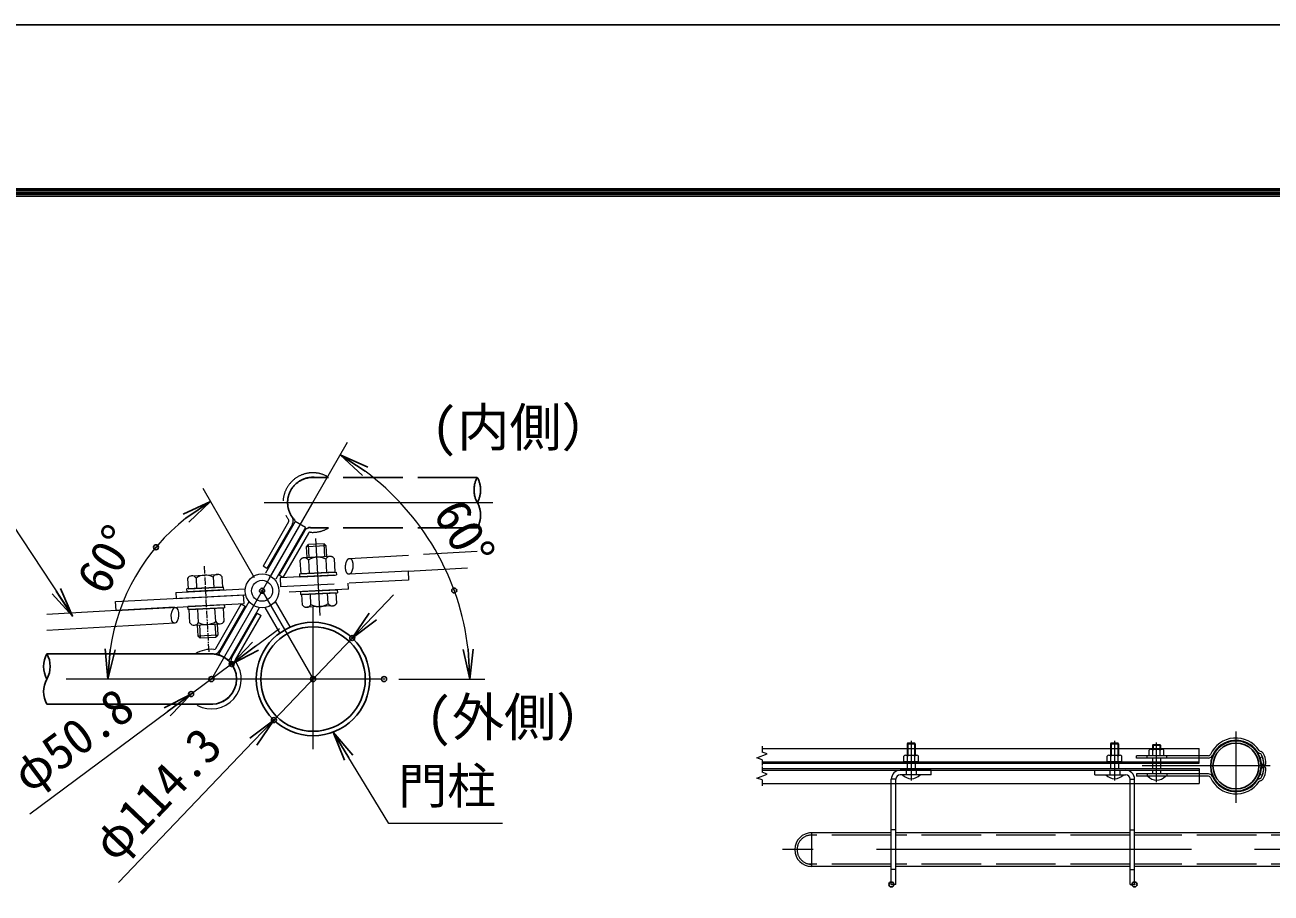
# Model space of a CAD drawing. Units: millimetres, scale not verified. Extents: x -6300 to 6300, y -4455 to 4455.
# Drawn here: x 1570 to 4081, y 2706 to 4455 of the extents above; entities that cross this region are included whole.
import ezdxf
from ezdxf.enums import TextEntityAlignment as Align

# ---------------------------------------------------------------- set-up
doc = ezdxf.new("R2010")
doc.units = ezdxf.units.MM
doc.header["$LTSCALE"] = 20
doc.header["$PDMODE"] = 32
doc.header["$PDSIZE"] = 10
for name, pattern in [('DASHED', [7.5, 6, -1.5]), ('USER1', [50.8, 31.75, -6.35, 6.35, -6.35]), ('USER3', [1.125, 0.75, -0.125, 0.125, -0.125])]:
    doc.linetypes.add(name, pattern=pattern)
for name, color, linetype, lineweight in [('0-2_D-STR1', 1, 'Continuous', 25), ('0-3_D-STR3', 3, 'Continuous', 13), ('0-4_D-BMK', 2, 'USER1', 13), ('0-6_D-STR-DIM', 7, 'Continuous', 13), ('0-8_Defpoints', 8, 'Continuous', 25), ('0-9_D-STR-TXT', 7, 'Continuous', 13), ('0-A_D-TTL-TXT', 7, 'Continuous', 25), ('0-C_D-TTL', 7, 'Continuous', 25)]:
    doc.layers.add(name, color=color, linetype=linetype, lineweight=lineweight)
doc.layers.add('0-7_0', color=7, linetype='Continuous')
doc.styles.add('ＭＳ ゴシック', font='')
doc.styles.get('ＭＳ ゴシック').set_extended_font_data('MS Gothic')

# ---------------------------------------------------------------- blocks, each defined once
blk = doc.blocks.new('_Open')
at = {"layer": '0-7_0'}
blk.add_line((-20, 3.333), (0, 0), dxfattribs=at)
blk.add_lwpolyline([(-20, -3.333), (0, 0), (-20, 0)], dxfattribs=at)

msp = doc.modelspace()

# ---------------------------------------------------------------- linework, layer by layer
at = {"layer": '0-2_D-STR1', "linetype": 'DASHED'}
for p, q in [((2481.55, 3543.38), (2150.2, 3543.38)), ((2481.55, 3441.78), (2150.2, 3441.78))]:
    msp.add_line(p, q, dxfattribs=at)
at = {"layer": '0-2_D-STR1'}
for p, q in [((1614.54, 3187.79), (1945.9, 3187.79)), ((1614.54, 3086.19), (1945.9, 3086.19))]:
    msp.add_line(p, q, dxfattribs=at)
for centre, radius in [((2150.7, 3136.99), 114.3), ((2150.7, 3136.99), 105.3), ((4009.77, 2961.83), 50.8), ((4009.77, 2961.83), 46.2)]:
    msp.add_circle(centre, radius, dxfattribs=at)
at = {"layer": '0-2_D-STR1', "linetype": 'DASHED'}
for centre, radius, start, end in [((2150.2, 3492.58), 50.8, 90, 270), ((2527.44, 3517.98), 52.45, 151.03399, 208.96601), ((2435.66, 3517.98), 52.45, 331.03399, 28.96601), ((2435.66, 3467.18), 52.45, 331.03399, 28.96601)]:
    msp.add_arc(centre, radius, start, end, dxfattribs=at)
at = {"layer": '0-2_D-STR1'}
for centre, radius, start, end in [((1660.43, 3162.39), 52.45, 151.03399, 208.96601), ((1568.66, 3162.39), 52.45, 331.03399, 28.96601), ((1945.9, 3136.99), 50.8, 270, 90), ((1660.43, 3111.59), 52.45, 151.03399, 208.96601)]:
    msp.add_arc(centre, radius, start, end, dxfattribs=at)
at = {"layer": '0-3_D-STR3'}
for p, q in [((2178.34, 3545.57), (2177.08, 3543.38)), ((1897.75, 3339.65), (1898.89, 3318.66)), ((1906.09, 3345.09), (1957.97, 3347.91)), ((1914.96, 3340.59), (1916.11, 3319.59)), ((1949.64, 3342.47), (1950.78, 3321.48)), ((1966.85, 3343.41), (1967.99, 3322.41)), ((1873.98, 3311.27), (2013.77, 3318.92)), ((1970.39, 3322.45), (1896.49, 3318.62)), ((1896.8, 3312.63), (1896.49, 3318.62)), ((1970.7, 3316.46), (1896.8, 3312.63)), ((1968.04, 3322.33), (1898.85, 3318.74)), ((1898.89, 3318.66), (1967.99, 3322.41)), ((1970.7, 3316.46), (1970.39, 3322.45)), ((1873.98, 3311.27), (1874.63, 3299.29)), ((1874.63, 3299.29), (2014.42, 3306.94)), ((1960.92, 3187.23), (2021.79, 3293.18)), ((2074.34, 3293.23), (2103.94, 3241.98)), ((1972.37, 3286.76), (1898.47, 3282.93)), ((1898.78, 3276.93), (1898.47, 3282.93)), ((1972.68, 3280.77), (1898.78, 3276.93)), ((1970.02, 3286.64), (1900.83, 3283.05)), ((1901.23, 3276.97), (1970.33, 3280.73)), ((1902.69, 3249.99), (1901.23, 3276.97)), ((1919.91, 3250.93), (1918.44, 3277.91)), ((1954.58, 3252.81), (1953.11, 3279.79)), ((1954.86, 3198.76), (2006.16, 3288.05)), ((1962.66, 3194.28), (2013.96, 3283.56)), ((1971.79, 3253.75), (1970.33, 3280.73)), ((1972.68, 3280.77), (1972.37, 3286.76)), ((1986.94, 3180.33), (2038.24, 3269.61)), ((1994.75, 3175.84), (2046.04, 3265.13)), ((2006.16, 3288.05), (2013.96, 3283.56)), ((2038.24, 3269.61), (2046.04, 3265.13)), ((2053.56, 3281.23), (2083.15, 3229.98)), ((1911.57, 3245.49), (1963.46, 3248.31)), ((1917.51, 3245.81), (1918.7, 3223.98)), ((1921.83, 3246.05), (1923.25, 3219.89)), ((1953.13, 3247.75), (1954.55, 3221.59)), ((1957.45, 3247.98), (1958.64, 3226.15)), ((1918.7, 3223.9), (1958.64, 3226.07)), ((1918.7, 3223.9), (1923.25, 3219.81)), ((1923.25, 3219.81), (1954.55, 3221.51)), ((1958.64, 3226.07), (1954.55, 3221.51)), ((1917.76, 3084), (1919.02, 3086.19)), ((3055.11, 2997.23), (3935.57, 2997.23)), ((3349.17, 3008.23), (3347.57, 3006.63)), ((3347.57, 3006.63), (3347.57, 2983.43)), ((3347.57, 3006.63), (3363.57, 3006.63)), ((3349.17, 3008.23), (3349.17, 2983.43)), ((3349.17, 3008.23), (3361.97, 3008.23)), ((3361.97, 3008.23), (3361.97, 2983.43)), ((3363.57, 3006.63), (3361.97, 3008.23)), ((3363.57, 3006.63), (3363.57, 2983.43)), ((3758.76, 3008.23), (3757.16, 3006.63)), ((3757.16, 3006.63), (3757.16, 2983.43)), ((3757.16, 3006.63), (3773.16, 3006.63)), ((3758.76, 3008.23), (3758.76, 2983.43)), ((3758.76, 3008.23), (3771.56, 3008.23)), ((3771.56, 3008.23), (3771.56, 2983.43)), ((3773.16, 3006.63), (3771.56, 3008.23)), ((3773.16, 3006.63), (3773.16, 2983.43)), ((3834.77, 2982.43), (3834.77, 2993.83)), ((3838.4, 2995.43), (3861.27, 2995.43)), ((3843.37, 3005.23), (3841.77, 3003.63)), ((3841.77, 3003.63), (3841.77, 2995.43)), ((3841.77, 3003.63), (3857.77, 3003.63)), ((3842.27, 2982.43), (3842.27, 2993.83)), ((3843.37, 3005.23), (3843.37, 2995.43)), ((3843.37, 3005.23), (3856.17, 3005.23)), ((3856.17, 3005.23), (3856.17, 2995.43)), ((3857.77, 3003.63), (3856.17, 3005.23)), ((3857.27, 2982.43), (3857.27, 2993.83)), ((3857.77, 3003.63), (3857.77, 2995.43)), ((3864.77, 2982.43), (3864.77, 2993.83)), ((3935.57, 2967.23), (3935.57, 2997.23)), ((4057.07, 2987.4), (4059.13, 2986.68)), ((4058.58, 2991.74), (4060.64, 2991.02)), ((3055.11, 2970.43), (3935.57, 2970.43)), ((3055.11, 2967.23), (3935.57, 2967.23)), ((3340.57, 2970.43), (3340.57, 2981.83)), ((3370.57, 2970.43), (3340.57, 2970.43)), ((3344.21, 2983.43), (3367.08, 2983.43)), ((3347.57, 2967.23), (3347.57, 2953.23)), ((3348.07, 2970.43), (3348.07, 2981.83)), ((3363.07, 2970.43), (3363.07, 2981.83)), ((3363.57, 2967.23), (3363.57, 2953.23)), ((3370.57, 2970.43), (3370.57, 2981.83)), ((3750.16, 2970.43), (3750.16, 2981.83)), ((3780.16, 2970.43), (3750.16, 2970.43)), ((3753.79, 2983.43), (3776.67, 2983.43)), ((3757.16, 2967.23), (3757.16, 2956.43)), ((3757.66, 2970.43), (3757.66, 2981.83)), ((3772.66, 2970.43), (3772.66, 2981.83)), ((3773.16, 2967.23), (3773.16, 2956.43)), ((3780.16, 2970.43), (3780.16, 2981.83)), ((3954.22, 2982.43), (3809.77, 2982.43)), ((3809.77, 2977.83), (3809.77, 2982.43)), ((3954.22, 2977.83), (3809.77, 2977.83)), ((3830.86, 2977.83), (3830.86, 2982.43)), ((3864.77, 2982.43), (3834.77, 2982.43)), ((3841.77, 2977.83), (3841.77, 2970.43)), ((3841.77, 2967.23), (3841.77, 2956.43)), ((3857.77, 2977.83), (3857.77, 2970.43)), ((3857.77, 2967.23), (3857.77, 2956.43)), ((3870.86, 2977.83), (3870.86, 2982.43)), ((4058.72, 2978.84), (4063.07, 2980.35)), ((4064.15, 2966.23), (4064.52, 2966.6)), ((4067.4, 2962.97), (4067.77, 2963.34)), ((3055.11, 2956.43), (3935.57, 2956.43)), ((3055.11, 2953.23), (3935.57, 2953.23)), ((3395.57, 2953.23), (3333.57, 2953.23)), ((3395.57, 2944.23), (3333.57, 2944.23)), ((3395.57, 2944.23), (3395.57, 2953.23)), ((3725.57, 2953.23), (3787.57, 2953.23)), ((3725.57, 2944.23), (3725.57, 2953.23)), ((3725.57, 2944.23), (3787.57, 2944.23)), ((3954.22, 2945.83), (3809.77, 2945.83)), ((3809.77, 2945.83), (3809.77, 2941.23)), ((3954.22, 2941.23), (3809.77, 2941.23)), ((3830.86, 2945.83), (3830.86, 2941.23)), ((3841.77, 2953.23), (3841.77, 2945.83)), ((3857.77, 2953.23), (3857.77, 2945.83)), ((3870.86, 2945.83), (3870.86, 2941.23)), ((3935.57, 2956.43), (3935.57, 2926.43)), ((4058.72, 2944.82), (4063.07, 2943.31)), ((4064.15, 2957.43), (4064.52, 2957.06)), ((4067.4, 2960.68), (4067.77, 2960.31)), ((3055.11, 2926.43), (3935.57, 2926.43)), ((3315.57, 2723.23), (3315.57, 2935.23)), ((3324.57, 2935.23), (3315.57, 2935.23)), ((3324.57, 2723.23), (3324.57, 2935.23)), ((3796.57, 2935.23), (3805.57, 2935.23)), ((3796.57, 2723.23), (3796.57, 2935.23)), ((3805.57, 2723.23), (3805.57, 2935.23)), ((4057.07, 2936.25), (4059.13, 2936.97)), ((4058.58, 2931.91), (4060.64, 2932.63)), ((3315.57, 2827.23), (3150.47, 2827.23)), ((3155.07, 2827.23), (3155.07, 2759.23)), ((3155.07, 2827.23), (3155.07, 2759.23)), ((3796.57, 2827.23), (3324.57, 2827.23)), ((4350.97, 2827.23), (3805.57, 2827.23)), ((3315.57, 2759.23), (3150.47, 2759.23)), ((3796.57, 2759.23), (3324.57, 2759.23)), ((4350.97, 2759.23), (3805.57, 2759.23)), ((3324.57, 2723.23), (3315.57, 2723.23)), ((3796.57, 2723.23), (3805.57, 2723.23))]:
    msp.add_line(p, q, dxfattribs=at)
at = {"layer": '0-3_D-STR3', "linetype": 'DASHED'}
for p, q in [((2101.35, 3453.72), (2050.05, 3364.44)), ((2109.15, 3449.24), (2057.85, 3359.95)), ((2135.17, 3442.34), (2074.3, 3336.39)), ((2133.43, 3435.29), (2082.13, 3346)), ((2141.23, 3430.81), (2089.93, 3341.52)), ((2137.45, 3403.5), (2141.54, 3408.06)), ((2177.4, 3405.67), (2137.45, 3403.5)), ((2138.64, 3381.58), (2137.45, 3403.42)), ((2172.84, 3409.76), (2141.54, 3408.06)), ((2142.97, 3381.82), (2141.54, 3407.98)), ((2177.4, 3405.67), (2172.84, 3409.76)), ((2174.26, 3383.52), (2172.84, 3409.68)), ((2178.58, 3383.75), (2177.4, 3405.59)), ((2057.85, 3359.95), (2050.05, 3364.44)), ((2124.3, 3375.82), (2125.77, 3348.84)), ((2184.52, 3384.08), (2132.64, 3381.26)), ((2141.51, 3376.76), (2142.98, 3349.77)), ((2176.18, 3378.64), (2177.65, 3351.66)), ((2193.4, 3379.58), (2194.86, 3352.59)), ((2089.93, 3341.52), (2082.13, 3346)), ((2123.41, 3348.8), (2197.31, 3352.63)), ((2123.41, 3348.8), (2123.72, 3342.81)), ((2123.72, 3342.81), (2197.62, 3346.64)), ((2194.86, 3352.59), (2125.77, 3348.84)), ((2126.07, 3342.93), (2195.26, 3346.52)), ((2197.31, 3352.63), (2197.62, 3346.64)), ((2222.11, 3318.29), (2082.32, 3310.65)), ((2125.39, 3313.11), (2199.29, 3316.94)), ((2199.29, 3316.94), (2199.6, 3310.95)), ((2222.11, 3318.29), (2221.46, 3330.27)), ((2125.39, 3313.11), (2125.7, 3307.12)), ((2125.7, 3307.12), (2199.6, 3310.95)), ((2128.06, 3307.24), (2197.24, 3310.82)), ((2197.2, 3310.91), (2128.1, 3307.15)), ((2129.24, 3286.16), (2128.1, 3307.15)), ((2146.46, 3287.1), (2145.31, 3308.09)), ((2181.13, 3288.98), (2179.99, 3309.97)), ((2198.34, 3289.92), (2197.2, 3310.91)), ((2190, 3284.48), (2138.12, 3281.66)), ((3345.57, 2953.23), (3345.57, 2944.23)), ((3365.57, 2953.23), (3365.57, 2944.23)), ((3755.57, 2953.23), (3755.57, 2944.23)), ((3775.57, 2953.23), (3775.57, 2944.23)), ((3315.57, 2822.63), (3150.47, 2822.63)), ((3324.57, 2833.23), (3315.57, 2833.23)), ((3796.57, 2822.63), (3324.57, 2822.63)), ((3796.57, 2833.23), (3805.57, 2833.23)), ((4350.97, 2822.63), (3805.57, 2822.63)), ((3315.57, 2763.83), (3150.47, 2763.83)), ((3796.57, 2763.83), (3324.57, 2763.83)), ((4350.97, 2763.83), (3805.57, 2763.83)), ((3324.57, 2753.23), (3315.57, 2753.23)), ((3796.57, 2753.23), (3805.57, 2753.23))]:
    msp.add_line(p, q, dxfattribs=at)
at = {"layer": '0-3_D-STR3', "color": 2, "linetype": 'USER1'}
msp.add_line((2164.9, 3265.21), (2156.52, 3420.39), dxfattribs=at)
at = {"layer": '0-3_D-STR3', "color": 4, "linetype": 'DASHED'}
for p, q in [((2223.13, 3380.2), (2481.55, 3394.58)), ((2342.32, 3354.39), (2084.36, 3340.66)), ((2084.36, 3340.66), (2085.29, 3322.83)), ((2342.32, 3354.39), (2481.55, 3362.25)), ((2342.32, 3354.39), (2343.27, 3336.35)), ((2343.27, 3336.35), (2085.29, 3322.83))]:
    msp.add_line(p, q, dxfattribs=at)
at = {"layer": '0-3_D-STR3', "color": 2, "linetype": 'USER3'}
msp.add_line((1931.19, 3364.36), (1940.57, 3189.93), dxfattribs=at)
at = {"layer": '0-3_D-STR3', "color": 4}
for p, q in [((1752.83, 3293.22), (2010.8, 3306.74)), ((1753.77, 3275.18), (1752.83, 3293.22)), ((1753.77, 3275.18), (2011.73, 3288.9)), ((2011.73, 3288.9), (2010.8, 3306.74)), ((1871.67, 3281.65), (1614.54, 3267.32)), ((1872.97, 3249.37), (1614.54, 3234.98))]:
    msp.add_line(p, q, dxfattribs=at)
at = {"layer": '0-3_D-STR3', "linetype": 'DASHED'}
msp.add_lwpolyline([(2135.17, 3442.34), (2114.36, 3454.29), (2053.49, 3348.34)], dxfattribs=at)
at = {"layer": '0-3_D-STR3'}
msp.add_lwpolyline([(1960.92, 3187.23), (1981.73, 3175.28), (2042.6, 3281.22)], dxfattribs=at)
for radius in [34, 21.2]:
    msp.add_circle((2048.05, 3314.78), radius, dxfattribs=at)
at = {"layer": '0-3_D-STR3', "linetype": 'DASHED'}
for centre, radius, start, end in [((2150.2, 3492.58), 60, 62.03121, 215.16797), ((2150.2, 3492.58), 51, 84.92414, 215.16797), ((2097.88, 3455.72), 4, 330.12099, 35.16797), ((2097.88, 3455.72), 13, 330.12099, 35.16797), ((2144.7, 3428.81), 13, 85.07401, 150.12099), ((2150.2, 3492.58), 60, 265.07401, 302.14905), ((2144.7, 3428.81), 4, 85.07401, 150.12099), ((2133.18, 3371.32), 9.95, 33.11156, 153.11156), ((2160.36, 3349.94), 32.77, 61.12438, 125.09874), ((2185.06, 3374.14), 9.95, 33.11156, 153.11156), ((2162.28, 3315.8), 32.77, 241.12438, 305.09874), ((2189.46, 3294.42), 9.95, 213.11156, 333.11156), ((2137.58, 3291.6), 9.95, 213.11156, 333.11156), ((3155.07, 2793.23), 29.4, 90, 270)]:
    msp.add_arc(centre, radius, start, end, dxfattribs=at)
at = {"layer": '0-3_D-STR3'}
for centre, radius, start, end in [((2150.2, 3492.58), 51, 265.07401, 275.07586), ((1906.63, 3335.15), 9.95, 33.11156, 153.11156), ((1933.81, 3313.77), 32.77, 61.12438, 125.09874), ((1958.51, 3337.97), 9.95, 33.11156, 153.11156), ((1911.03, 3255.43), 9.95, 213.11156, 333.11156), ((1935.73, 3279.63), 32.77, 241.12438, 305.09874), ((1962.92, 3258.25), 9.95, 213.11156, 333.11156), ((1945.9, 3136.99), 60, 85.07401, 122.14905), ((1951.39, 3200.75), 13, 265.07401, 330.12099), ((1951.39, 3200.75), 4, 265.07401, 330.12099), ((1945.9, 3136.99), 60, 242.03121, 35.16797), ((1945.9, 3136.99), 51, 85.07401, 95.07586), ((1945.9, 3136.99), 51, 264.92414, 35.16797), ((1998.21, 3173.85), 13, 150.12099, 215.16797), ((1998.21, 3173.85), 4, 150.12099, 215.16797), ((4009.77, 2961.83), 56.4, 33.87749, 155.59935), ((4009.77, 2961.83), 51.8, 33.83932, 155.59935), ((3838.52, 2990.24), 5.19, 43.75516, 136.24484), ((3849.77, 2977.05), 18.38, 65.91485, 114.08515), ((3861.02, 2990.25), 5.18, 43.62212, 136.37788), ((4059.9, 2995.52), 8.6, 214.30796, 250.76802), ((4059.9, 2995.52), 4, 214.30796, 250.76802), ((4058.01, 2983.25), 8.21, 22.34188, 71.3357), ((3344.32, 2978.24), 5.19, 43.75516, 136.24484), ((3355.57, 2965.05), 18.38, 65.91485, 114.08515), ((3366.82, 2978.25), 5.18, 43.62212, 136.37788), ((3753.91, 2978.24), 5.19, 43.75516, 136.24484), ((3765.16, 2965.05), 18.38, 65.91485, 114.08515), ((3776.41, 2978.25), 5.18, 43.62212, 136.37788), ((3954.22, 2987.03), 4.6, 270, 335.59935), ((3954.22, 2987.03), 9.2, 270, 335.59935), ((4010.85, 2961.83), 50.8, 1.62132, 19.56242), ((4058.01, 2983.24), 3.62, 20.70153, 72.01425), ((4009.58, 2961.49), 56.71, 8.64833, 23.96305), ((4070.23, 2960.15), 8.6, 135, 178.37868), ((4070.23, 2963.51), 8.6, 181.62132, 225), ((4010.85, 2961.83), 55.4, 2.08408, 19.52908), ((4061.69, 2969.42), 4, 315, 8.50024), ((4010.85, 2961.83), 60, 8.50024, 24.14375), ((4070.34, 2963.58), 4.13, 176.42364, 224.64598), ((4070.34, 2960.07), 4.13, 135.35402, 183.57636), ((4061.69, 2969.42), 8.6, 315, 8.50024), ((3333.57, 2935.23), 18, 90, 180), ((3333.57, 2935.23), 9, 90, 180), ((3355.98, 2959.55), 23.32, 221.06115, 318.93885), ((3765.57, 2959.55), 23.32, 221.06115, 318.93885), ((3787.57, 2935.23), 18, 0, 90), ((3787.57, 2935.23), 9, 0, 90), ((3850.18, 2956.55), 23.32, 221.06115, 318.93885), ((3954.22, 2936.63), 9.2, 24.40065, 90), ((3954.22, 2936.63), 4.6, 24.40065, 90), ((4009.77, 2961.83), 56.4, 204.40065, 326.12251), ((4009.77, 2961.83), 51.8, 204.40065, 326.16068), ((4010.85, 2961.83), 50.8, 340.43758, 358.37868), ((4058.01, 2940.42), 3.62, 287.98575, 339.29847), ((4058.01, 2940.4), 8.21, 288.6643, 337.65812), ((4009.58, 2962.17), 56.71, 336.03695, 351.35167), ((4010.85, 2961.83), 55.4, 340.47092, 357.91592), ((4061.69, 2954.23), 4, 351.49976, 45), ((4010.85, 2961.83), 60, 335.85625, 351.49976), ((4061.69, 2954.23), 8.6, 351.49976, 45), ((4059.9, 2928.13), 8.6, 109.23198, 145.69204), ((4059.9, 2928.13), 4, 109.23198, 145.69204), ((3155.07, 2793.23), 34, 90, 270)]:
    msp.add_arc(centre, radius, start, end, dxfattribs=at)
at = {"layer": '0-3_D-STR3', "color": 4, "linetype": 'DASHED'}
msp.add_ellipse((2223.58, 3364.17), major_axis=(-1.05, -16.04), ratio=0.462058, dxfattribs=at)
at = {"layer": '0-3_D-STR3', "color": 4}
msp.add_ellipse((1872.51, 3265.39), major_axis=(1.05, 16.04), ratio=0.462058, dxfattribs=at)
at = {"layer": '0-4_D-BMK'}
for p, q in [((2150.2, 3492.58), (1945.9, 3136.99)), ((2051.89, 3492.58), (2512.64, 3492.58)), ((2048.05, 3314.78), (2150.7, 3136.99)), ((2150.7, 2995.71), (2150.7, 3283.35)), ((2288.65, 3136.99), (1583.45, 3136.99)), ((3355.98, 2932.42), (3355.98, 3012.42)), ((3765.57, 2932.42), (3765.57, 3012.42)), ((4009.77, 3031.13), (4009.77, 2887.53)), ((3849.77, 2929.43), (3849.77, 3009.43)), ((4079.07, 2961.83), (3821.11, 2961.83)), ((4936.47, 2793.23), (3096.47, 2793.23))]:
    msp.add_line(p, q, dxfattribs=at)
at = {"layer": '0-6_D-STR-DIM'}
for p, q in [((2062.99, 3340.8), (2220.24, 3614.5)), ((2033.05, 3340.76), (1929.15, 3520.71)), ((2271.1, 3263.02), (2312.55, 3306.4)), ((2034.91, 3202.96), (2083.12, 3238.69)), ((2229.65, 3219.63), (2071.74, 3054.34)), ((1986.71, 3167.24), (1905.08, 3106.74)), ((2323.74, 3136.99), (2496.61, 3136.99)), ((1579.86, 2865.71), (1856.88, 3071.01)), ((1758.97, 2726.96), (2030.29, 3010.96)), ((3055.11, 3001.73), (3055.11, 2989.92)), ((3065.68, 2986.07), (3055.11, 2989.92)), ((3044.54, 2978.38), (3065.68, 2986.07)), ((3055.11, 2974.53), (3044.54, 2978.38)), ((3055.11, 2974.53), (3055.11, 2962.73)), ((3044.54, 2937.58), (3065.68, 2945.27)), ((3055.11, 2933.73), (3044.54, 2937.58)), ((3055.11, 2960.93), (3055.11, 2949.12)), ((3065.68, 2945.27), (3055.11, 2949.12)), ((3055.11, 2933.73), (3055.11, 2921.93))]:
    msp.add_line(p, q, dxfattribs=at)
for centre, radius, start, end in [((1945.9, 3136.99), 520.71, 6.60565, 53.51534), ((2150.7, 3136.99), 413.09, 128.32942, 171.67058)]:
    msp.add_arc(centre, radius, start, end, dxfattribs=at)
at = {"layer": '0-8_Defpoints'}
for p in [(1834.25, 3402.52), (2048.05, 3314.78), (2048.05, 3314.78), (2435.08, 3315.43), (2229.65, 3219.63), (1986.71, 3167.24), (1945.9, 3136.99), (2150.7, 3136.99), (2293.74, 3136.99), (2293.74, 3136.99), (1905.08, 3106.74), (2071.74, 3054.34), (3315.57, 2723.23), (3805.57, 2723.23)]:
    msp.add_point(p, dxfattribs=at)
at = {"layer": '0-9_D-STR-TXT'}
for points in [[(1018.11, 3448.81), (1544.51, 3448.81), (1665.31, 3265.67)], [(2531.99, 2845.67), (2303.17, 2845.67), (2192.38, 3028.09)]]:
    msp.add_lwpolyline(points, dxfattribs=at)
at = {"layer": '0-C_D-TTL', "color": 2}
msp.add_lwpolyline([(-6300, 4455), (6300, 4455), (6300, -4455), (-6300, -4455)], close=True, dxfattribs=at)
at = {"layer": '0-C_D-TTL'}
for points in [[(-5895, 4125), (5895, 4125), (5895, -4125), (-5895, -4125)], [(-5891.25, 4121.25), (5891.25, 4121.25), (5891.25, -4121.25), (-5891.25, -4121.25)], [(-5887.5, 4117.5), (5887.5, 4117.5), (5887.5, -4117.5), (-5887.5, -4117.5)], [(-5883.75, 4113.75), (5883.75, 4113.75), (5883.75, -4113.75), (-5883.75, -4113.75)], [(-5880, 4110), (5880, 4110), (5880, -4110), (-5880, -4110)]]:
    msp.add_lwpolyline(points, close=True, dxfattribs=at)

# ---------------------------------------------------------------- block references
at = {"layer": '0-6_D-STR-DIM', "xscale": 3, "yscale": 3}
for p, rotation in [((2205.3, 3588.49), 146.81817), ((1944.15, 3494.73), 34.16471), ((2229.65, 3219.63), 226.30779), ((1737.61, 3136.99), 265.83529), ((1986.71, 3167.24), 216.54338), ((2466.61, 3136.99), 273.30282), ((1905.08, 3106.74), 36.54338), ((2071.74, 3054.34), 46.30779)]:
    msp.add_blockref('_Open', p, dxfattribs=dict(at, rotation=rotation))
at = {"layer": '0-9_D-STR-TXT', "xscale": 3, "yscale": 3}
for p, rotation in [((1666.42, 3264), 303.40877), ((2191.34, 3029.8), 121.27289)]:
    msp.add_blockref('_Open', p, dxfattribs=dict(at, rotation=rotation))

# ---------------------------------------------------------------- texts
at = {"layer": '0-6_D-STR-DIM', "style": 'ＭＳ ゴシック'}
for s, rotation, p in [('60°', 300.06, (2372.23, 3460.08)), ('60°', 60, (1751.15, 3291.37)), ('φ50.8', 36.543, (1591.56, 2886.98)), ('φ114.3', 46.308, (1766.91, 2749.92))]:
    msp.add_text(s, height=72.14, rotation=rotation, dxfattribs=at).set_placement(p, align=Align.BOTTOM_LEFT)
at = {"layer": '0-9_D-STR-TXT', "style": 'ＭＳ ゴシック'}
msp.add_text('門柱', height=72.14, dxfattribs=at).set_placement((2322.41, 2864.11), align=Align.BOTTOM_LEFT)
at = {"layer": '0-A_D-TTL-TXT', "style": 'ＭＳ ゴシック'}
for s, p in [('(内側）', (2388.91, 3582.69)), ('(外側）', (2377.93, 2998.73))]:
    msp.add_text(s, height=76.98, dxfattribs=at).set_placement(p, align=Align.BOTTOM_LEFT)

doc.saveas('drawing.dxf')
